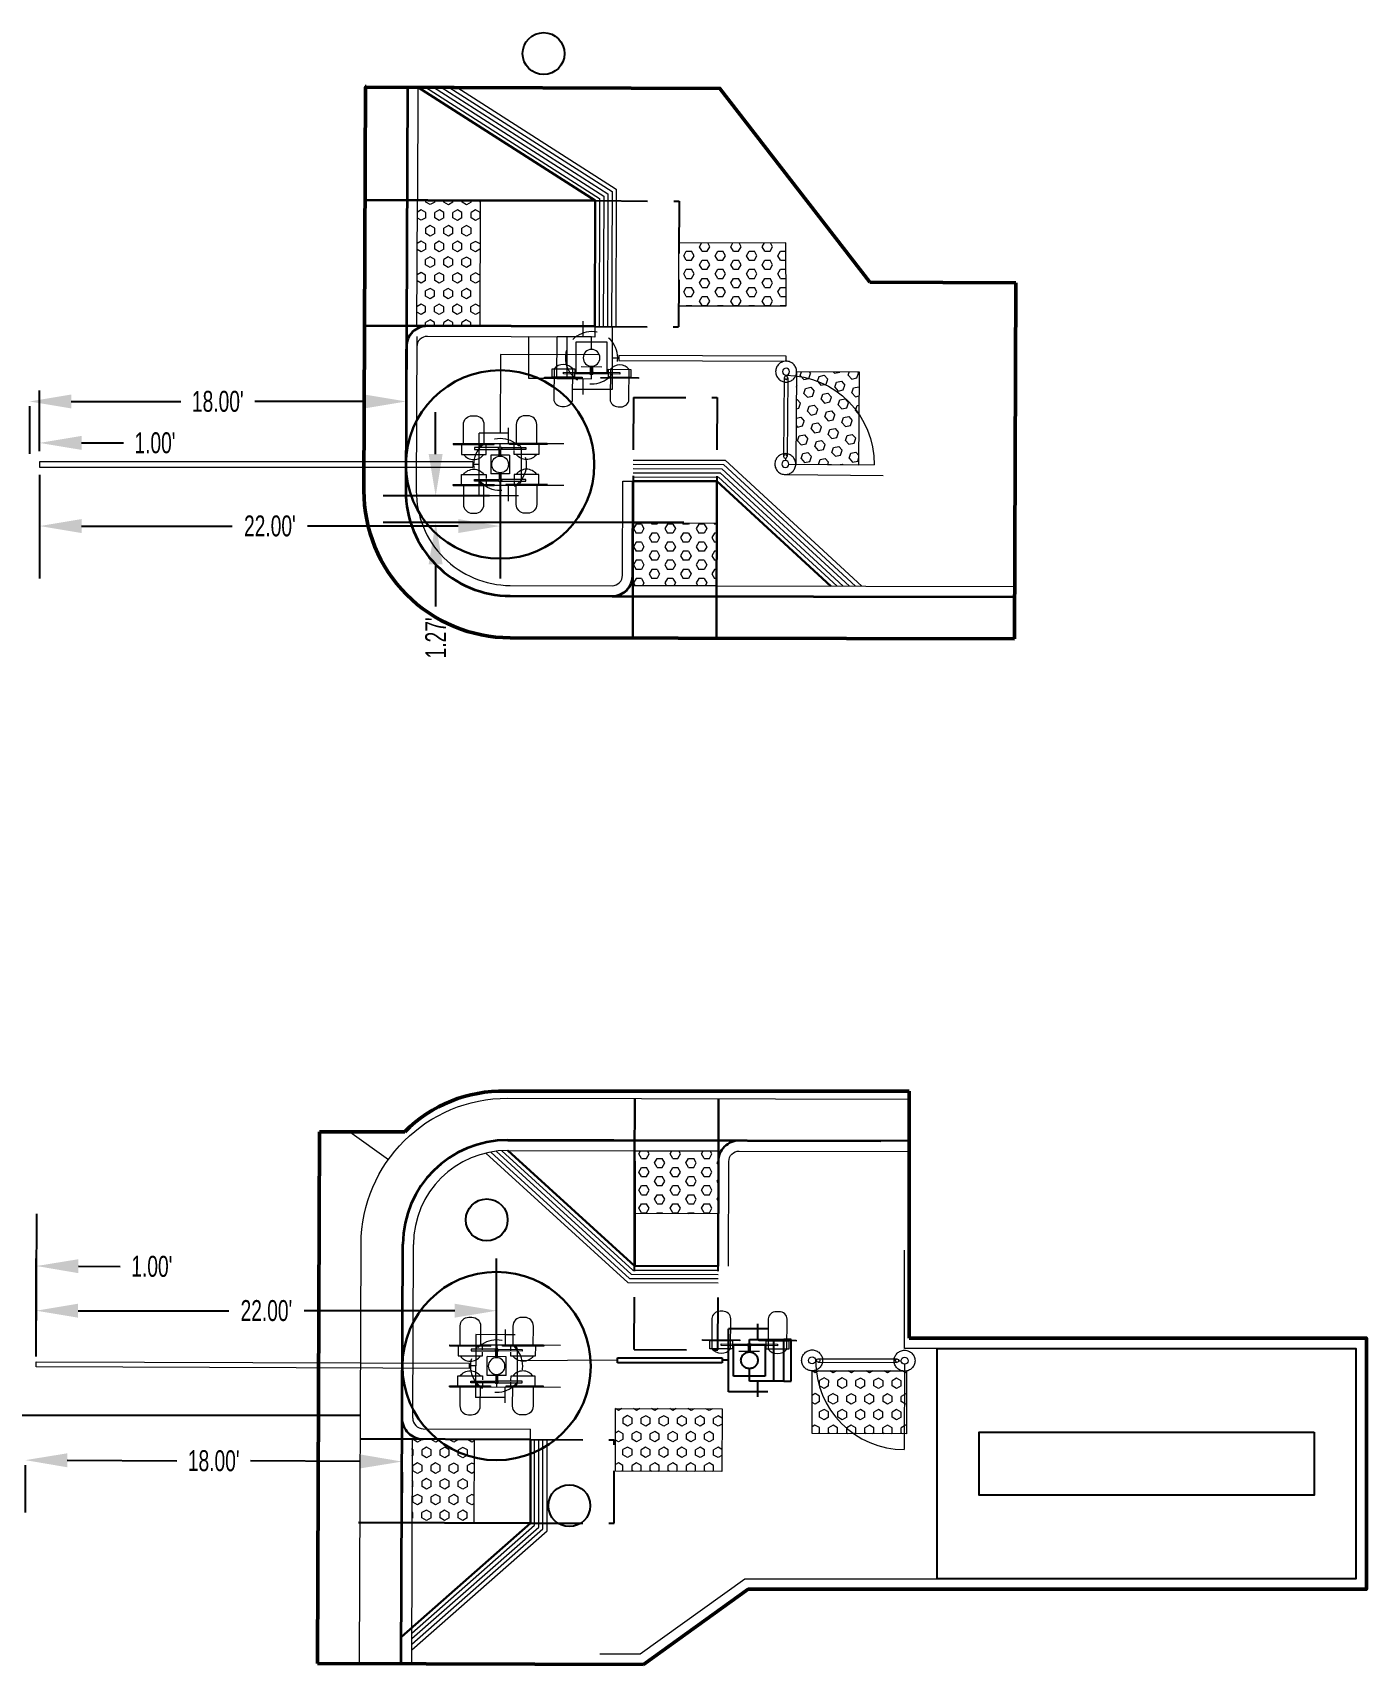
# Model space of a CAD drawing. Extents: x 6427214 to 6444634, y 1882940 to 1890436.
# Drawn here: x 6427275.2 to 6427338.9, y 1888372.4 to 1888450.3 of the extents above; entities that cross this region are included whole.
import ezdxf
from ezdxf.lldxf.tags import DXFTag

# ---------------------------------------------------------------- set-up
doc = ezdxf.new("R2010")
doc.units = 0
doc.header["$LTSCALE"] = 20
doc.header["$MEASUREMENT"] = 0
for name, pattern in [('0', [2, 1, 0, 1]), ('DASHED2', [0.375, 0.25, -0.125]), ('HIDDEN2', [0.1875, 0.125, -0.0625])]:
    doc.linetypes.add(name, pattern=pattern)
doc.layers.add('$_VPORT-1', color=11, linetype='Continuous', plot=False)
for name, color, linetype, lineweight, plot in [('00_GID_Arm FDN', 7, 'DASHED2', 13, False), ('00_GID_Ped Gate FDN', 7, 'DASHED2', 13, False), ('C-ROAD_4.5 ft Offset', 210, 'Continuous', 30, False)]:
    doc.layers.add(name, color=color, linetype=linetype, lineweight=lineweight, plot=plot)
for name, color, linetype, lineweight in [('00_GID_Gate Details', 4, 'Continuous', 13), ('00_GID_Ped Gate Details', 4, 'Continuous', 13), ('00_GID_Ped Swing Gate', 4, 'Continuous', 13), ('C-ROAD-CURB', 3, 'Continuous', 35), ('C-ROAD-CURB RAMP', 3, 'Continuous', 30), ('C-ROAD-CURB RAMP GROVES', 1, 'Continuous', 0), ('C-ROAD-EG', 3, 'Continuous', 20), ('C-ROAD-FENC', 2, 'METRO FENCELINE1', 20), ('C-ROAD-TRUNCATED DOME', 2, 'Continuous', 13), ('C-SAWCUT & JOIN', 50, 'Continuous', 50)]:
    doc.layers.add(name, color=color, linetype=linetype, lineweight=lineweight)
for name, color, linetype in [('C-FENC-GATE', 2, 'Continuous'), ('C-GATE-ARM', 3, '0'), ('C-RAIL-GATE-ARM', 2, 'Continuous'), ('C-ROAD-CURB-RAMP-DETL', 1, 'HIDDEN2'), ('C-SGNL-HS', 3, 'Continuous'), ('C-SGNL-HS-FNC', 2, 'FENCELINE2'), ('P-SIGEQ-POLES', 3, 'Continuous')]:
    doc.layers.add(name, color=color, linetype=linetype)
doc.styles.add('Arial Narrow', font='ARIALN.TTF', dxfattribs={"width": 0.8, "height": 1})
doc.styles.get("Standard").update_dxf_attribs({"font": 'arial.ttf'})
doc.linetypes.add('FENCELINE2', pattern='A,0.25,-0.1,[132,ltypeshp.shx,S=0.1,R=0,X=-0.1,Y=0],-0.1,1', length=1.45)
doc.linetypes.add('METRO FENCELINE1', pattern='A,0.125,-0.05,[133,ltypeshp.shx,S=0.025,R=0,X=-0.05,Y=0],0.125', length=0.3)
tags = doc.linetypes.add('METRO FENCELINE3', pattern='A,0.125,-0.025,["X",Standard,S=0.05,R=0,X=-0.023,Y=-0.025],-0.025,0.125', length=0.3).pattern_tags.tags
tags[6] = DXFTag(74, 10)
doc.dimstyles.new('DIM-20', dxfattribs={"dimscale": 20, "dimtxt": 1, "dimasz": 0.1, "dimexe": 0.125, "dimexo": 0.025, "dimgap": 0.03, "dimtad": 0, "dimzin": 0, "dimdsep": 46, "dimtxsty": 'Arial Narrow', "dimcen": 0.04, "dimclrd": 256, "dimclre": 256, "dimclrt": 256, "dimaunit": 1, "dimadec": 3, "dimazin": 2, "dimtfac": 1, "dimtofl": 0, "dimtmove": 0, "dimatfit": 3, "dimfxl": 1, "dimtfillclr": 256, "dimtolj": 1, "dimtzin": 0, "dimlwd": -1, "dimlwe": -1, "dimarcsym": 0})

# ---------------------------------------------------------------- blocks, each defined once
blk = doc.blocks.new('*D859')
at = {"layer": '$_VPORT-1', "transparency": 16777216}
for p, q in [((6427293.011, 1888432.629), (6427293.011, 1888435.209)), ((6427277.014, 1888432.709), (6427282.25, 1888432.709)), ((6427291.011, 1888432.709), (6427285.775, 1888432.709)), ((6427275.014, 1888432.491), (6427275.014, 1888430.209))]:
    blk.add_line(p, q, dxfattribs=at)
for points in [[(6427277.014, 1888433.042), (6427277.014, 1888432.376), (6427275.014, 1888432.709)], [(6427291.011, 1888433.042), (6427291.011, 1888432.376), (6427293.011, 1888432.709)]]:
    blk.add_solid(points, dxfattribs=at)
at = {"layer": 'Defpoints', "color": 0, "transparency": 16777216}
for p in [(6427275.014, 1888432.991), (6427293.011, 1888432.709), (6427293.011, 1888432.129)]:
    blk.add_point(p, dxfattribs=at)
at = {"layer": '$_VPORT-1', "transparency": 16777216, "insert": (6427284.013, 1888432.709), "char_height": 1, "attachment_point": 5, "style": 'Arial Narrow'}
blk.add_mtext("\\A1;18.00'", dxfattribs=at)
blk = doc.blocks.new('*D862')
at = {"layer": '$_VPORT-1', "transparency": 16777216}
for p, q in [((6427274.816, 1888381.875), (6427274.808, 1888379.624)), ((6427276.817, 1888382.116), (6427282.054, 1888382.096)), ((6427290.817, 1888382.062), (6427285.58, 1888382.082)), ((6427292.815, 1888381.554), (6427292.808, 1888379.554))]:
    blk.add_line(p, q, dxfattribs=at)
for points in [[(6427276.819, 1888382.449), (6427276.816, 1888381.782), (6427274.817, 1888382.123)], [(6427290.819, 1888382.395), (6427290.816, 1888381.728), (6427292.817, 1888382.054)]]:
    blk.add_solid(points, dxfattribs=at)
at = {"layer": 'Defpoints', "color": 0, "transparency": 16777216}
for p in [(6427274.818, 1888382.375), (6427292.817, 1888382.054), (6427292.817, 1888382.054)]:
    blk.add_point(p, dxfattribs=at)
at = {"layer": '$_VPORT-1', "transparency": 16777216, "insert": (6427283.817, 1888382.089), "char_height": 1, "attachment_point": 5, "rotation": 359.77841, "style": 'Arial Narrow'}
blk.add_mtext("\\A1;18.00'", dxfattribs=at)
blk = doc.blocks.new('Swing Gate')
at = {"layer": '00_GID_Ped Gate FDN'}
for centre in [(-5.667, 0.02), (-1.25, 0)]:
    blk.add_circle(centre, 0.5, dxfattribs=at)
at = {"layer": '00_GID_Ped Swing Gate', "flags": 128}
for points in [[(-5.375, 0.102), (-1.614, 0.085)], [(-1.531, 0.001), (-1.417, 0.001)], [(-5.375, -0.065), (-1.615, -0.082)], [(-1.251, -0.167), (-1.269, -4.25)]]:
    blk.add_lwpolyline(points, dxfattribs=at)
at = {"layer": '00_GID_Ped Swing Gate'}
for centre, radius in [((-5.667, 0.02), 0.167), ((-5.375, 0.018), 0.0833), ((-1.615, 0.002), 0.0833), ((-1.25, 0), 0.167)]:
    blk.add_circle(centre, radius, dxfattribs=at)
blk.add_arc((-1.25, 0), 4.25, 179.74393, 269.74393, dxfattribs=at)
blk = doc.blocks.new('*U971')
for p, q in [((1.196, 2.565), (1.679, 2.565)), ((1.679, 2.815), (1.679, 2.065)), ((1.679, 2.565), (3.079, 2.565)), ((3.079, 2.565), (3.079, -0.435)), ((0.079, 2.065), (0.079, 0.065)), ((0.429, 2.065), (0.079, 2.065)), ((0.429, 2.065), (0.429, 0.065)), ((0.429, 2.065), (2.079, 2.065)), ((0.913, 2.065), (0.913, 0.065)), ((1.329, 0.315), (1.329, 1.815)), ((1.329, 1.815), (2.829, 1.815)), ((2.079, 2.065), (2.079, 1.465)), ((2.829, 1.815), (2.829, 0.315)), ((3.079, 1.065), (3.379, 1.065)), ((3.379, 1.187), (8.379, 1.187)), ((3.379, 0.942), (3.379, 1.187)), ((8.379, 0.942), (3.379, 0.942)), ((8.379, 1.187), (8.379, 0.942)), ((0.079, 0.065), (0.429, 0.065)), ((2.079, 0.065), (0.429, 0.065)), ((2.829, 0.315), (1.329, 0.315)), ((1.679, 0.065), (1.679, -0.685)), ((2.079, 0.665), (2.079, 0.065)), ((1.196, -0.435), (1.679, -0.435)), ((1.679, -0.435), (3.079, -0.435))]:
    blk.add_line(p, q)
blk.add_circle((2.079, 1.065), 0.4)
blk = doc.blocks.new('*U866')
at = {"layer": '00_GID_Ped Gate Details'}
for p, q in [((3.379, 1.187), (11.379, 1.187)), ((11.379, 0.942), (3.379, 0.942)), ((11.379, 1.187), (11.379, 0.942))]:
    blk.add_line(p, q, dxfattribs=at)
for points in [[(1.196, 2.565), (1.679, 2.565)], [(1.679, 2.815), (1.679, 2.065)], [(1.679, 2.565), (3.079, 2.565)], [(3.079, 2.565), (3.079, -0.435)], [(-0.921, 2.065), (-0.921, 0.065)], [(0.429, 2.065), (-0.921, 2.065)], [(0.429, 2.065), (0.429, 0.065)], [(0.429, 2.065), (2.079, 2.065), (2.079, 1.465)], [(0.913, 2.065), (0.913, 0.065)], [(3.079, 1.065), (3.379, 1.065)], [(3.379, 0.942), (3.379, 1.187)], [(-0.921, 0.065), (0.429, 0.065)], [(2.079, 0.665), (2.079, 0.065), (0.429, 0.065)], [(1.679, 0.065), (1.679, -0.685)], [(1.196, -0.435), (1.679, -0.435)], [(1.679, -0.435), (3.079, -0.435)]]:
    blk.add_lwpolyline(points, dxfattribs=at)
blk.add_lwpolyline([(1.329, 0.315), (1.329, 1.815), (2.829, 1.815), (2.829, 0.315)], close=True, dxfattribs=at)
blk.add_circle((2.079, 1.065), 0.4, dxfattribs=at)
at = {"layer": '00_GID_Ped Gate FDN', "ltscale": 0.25}
blk.add_circle((2.079, 1.065), 1.25, dxfattribs=at)
blk = doc.blocks.new('Swing Gate w DWS')
at = {"layer": '00_GID_Ped Gate FDN'}
for centre in [(-5.667, 0), (-1.25, 0)]:
    blk.add_circle(centre, 0.5, dxfattribs=at)
at = {"layer": '00_GID_Ped Swing Gate', "flags": 128}
for points in [[(-5.375, 0.083), (-1.615, 0.083)], [(-5.375, -0.083), (-1.615, -0.083)], [(-1.531, 0), (-1.417, 0)], [(-1.25, -0.167), (-1.25, -4.25)]]:
    blk.add_lwpolyline(points, dxfattribs=at)
at = {"layer": '00_GID_Ped Swing Gate'}
for centre, radius in [((-5.667, 0), 0.167), ((-5.375, 0), 0.0833), ((-1.615, 0), 0.0833), ((-1.25, 0), 0.167)]:
    blk.add_circle(centre, radius, dxfattribs=at)
blk.add_arc((-1.25, 0), 4.25, 180, 270, dxfattribs=at)
blk = doc.blocks.new('*D863')
at = {"layer": '$_VPORT-1', "transparency": 16777216}
for p, q in [((6427294.422, 1888430.194), (6427294.422, 1888432.194)), ((6427296.998, 1888428.194), (6427291.922, 1888428.194)), ((6427306.281, 1888426.919), (6427291.922, 1888426.919)), ((6427294.422, 1888424.919), (6427294.422, 1888422.919))]:
    blk.add_line(p, q, dxfattribs=at)
for points in [[(6427294.088, 1888430.194), (6427294.755, 1888430.194), (6427294.422, 1888428.194)], [(6427294.088, 1888424.919), (6427294.755, 1888424.919), (6427294.422, 1888426.919)]]:
    blk.add_solid(points, dxfattribs=at)
at = {"layer": 'Defpoints', "color": 0, "transparency": 16777216}
for p in [(6427297.498, 1888428.194), (6427294.422, 1888426.919), (6427306.781, 1888426.919, 693.109)]:
    blk.add_point(p, dxfattribs=at)
at = {"layer": '$_VPORT-1', "transparency": 16777216, "insert": (6427294.422, 1888421.411), "char_height": 1, "attachment_point": 5, "rotation": 90, "style": 'Arial Narrow'}
blk.add_mtext("\\A1;1.27'", dxfattribs=at)
blk = doc.blocks.new('*U955')
at = {"layer": '00_GID_Arm FDN', "ltscale": 0.25}
blk.add_circle((0, 0), 1.25, dxfattribs=at)
at = {"layer": '00_GID_Gate Details'}
for p, q in [((22, 0.123), (1.3, 0.125)), ((22, -0.13), (22, 0.123)), ((1.3, -0.128), (22, -0.13))]:
    blk.add_line(p, q, dxfattribs=at)
for points in [[(-1.749, 0.951), (-1.749, 1.91, -0.414235), (-1.329, 2.33), (-1.191, 2.33, -0.41414), (-0.771, 1.91), (-0.771, 0.951)], [(1.749, 0.951), (1.749, 1.91, 0.414235), (1.329, 2.33), (1.191, 2.33, 0.41414), (0.771, 1.91), (0.771, 0.951)], [(-1.749, 0.478, 0.509158), (-0.771, 0.478, 2.513902)], [(1.749, 0.478, -0.509158), (0.771, 0.478, -2.513902)], [(-1.749, -0.478, -0.509158), (-0.771, -0.478, -2.513902)], [(1.749, -0.478, 0.509158), (0.771, -0.478, 2.513902)], [(-1.749, -1), (-1.749, -1.91, 0.414235), (-1.329, -2.33), (-1.191, -2.33, 0.41414), (-0.771, -1.91), (-0.771, -1)], [(1.749, -1), (1.749, -1.91, -0.414235), (1.329, -2.33), (1.191, -2.33, -0.41414), (0.771, -1.91), (0.771, -1)]]:
    blk.add_lwpolyline(points, format="xyb", dxfattribs=at)
for points in [[(-0.4, 1.75), (-0.4, 1)], [(-3.05, 1), (0, 1), (0, 0.4)], [(-2.249, 1), (-2.249, 0.951)], [(-2.249, 0.951), (-0.282, 0.951)], [(-2.239, 1), (-0.282, 1)], [(-1.847, 0.951), (-1.847, 0.478), (-0.673, 0.478), (-0.673, 0.666)], [(-0.067, 0.803), (-1.223, 0.803), (-1.223, 0.721), (-0.066, 0.721)], [(-0.883, 1.5), (-0.4, 1.5)], [(-0.673, 0.764), (-0.673, 0.951)], [(-0.4, 1.5), (1, 1.5)], [(-0.282, 0.951), (-0.282, 1)], [(0.067, 0.803), (1.223, 0.803), (1.223, 0.721), (0.066, 0.721)], [(0.282, 0.951), (0.282, 1)], [(2.249, 1), (0.282, 1)], [(2.249, 0.951), (0.282, 0.951)], [(1.847, 0.951), (1.847, 0.478), (0.673, 0.478), (0.673, 0.666)], [(0.673, 0.764), (0.673, 0.951)], [(1, 1.5), (1, -1.5)], [(2.249, 1), (2.249, 0.951)], [(-0.451, 0.449), (0.447, 0.449)], [(-0.45, -0.449), (-0.451, 0.449)], [(0.448, -0.449), (0.447, 0.449)], [(1, 0), (1.3, 0)], [(1.3, -0.122), (1.3, 0.122)], [(0, -0.4), (0, -1), (-3.05, -1)], [(-1.847, -0.951), (-1.847, -0.478), (-0.673, -0.478), (-0.673, -0.666)], [(-0.067, -0.803), (-1.223, -0.803), (-1.223, -0.721), (-0.066, -0.721)], [(-0.673, -0.764), (-0.673, -0.951)], [(-0.45, -0.449), (0.448, -0.449)], [(0.067, -0.803), (1.223, -0.803), (1.223, -0.721), (0.066, -0.721)], [(1.847, -0.951), (1.847, -0.478), (0.673, -0.478), (0.673, -0.666)], [(0.673, -0.764), (0.673, -0.951)], [(-2.249, -1), (-2.249, -0.951)], [(-2.249, -0.951), (-0.445, -0.959)], [(-2.249, -1), (-0.445, -1)], [(-0.445, -0.959), (-0.445, -1)], [(-0.4, -1), (-0.4, -1.75)], [(-0.4, -1.5), (1, -1.5)], [(0.282, -0.951), (0.282, -1)], [(2.249, -0.951), (0.282, -0.951)], [(2.249, -1), (0.282, -1)], [(2.249, -1), (2.249, -0.951)]]:
    blk.add_lwpolyline(points, dxfattribs=at)
blk.add_lwpolyline([(1, 0.75), (1, -0.75, -0.414214), (0.75, -1), (-0.75, -1, -0.414214), (-1, -0.75), (-1, 0.75, -0.414214), (-0.75, 1), (0.75, 1, -0.414214)], format="xyb", close=True, dxfattribs=at)
for centre, radius in [((0, 0.763), 0.0779), ((0, 0), 0.4), ((0, -0.763), 0.0779)]:
    blk.add_circle(centre, radius, dxfattribs=at)
for points in [[(-0.043, 0.449), (-0.043, 0.449), (-0.043, 0.702), (-0.043, 0.702)], [(0.038, 0.449), (0.038, 0.449), (0.038, 0.702), (0.038, 0.702)], [(-0.043, -0.449), (-0.043, -0.449), (-0.043, -0.702), (-0.043, -0.702)], [(0.038, -0.449), (0.038, -0.449), (0.038, -0.702), (0.038, -0.702)]]:
    blk.add_open_spline(points, degree=3, dxfattribs=at)
at = {"layer": 'C-ROAD_4.5 ft Offset'}
blk.add_circle((0, 0), 4.5, dxfattribs=at)
blk = doc.blocks.new('*D854')
at = {"layer": '$_VPORT-1', "transparency": 16777216}
for p, q in [((6427275.501, 1888429.2), (6427275.501, 1888424.255)), ((6427297.501, 1888429.2), (6427297.501, 1888424.255)), ((6427277.501, 1888426.755), (6427284.701, 1888426.755)), ((6427295.501, 1888426.755), (6427288.3, 1888426.755))]:
    blk.add_line(p, q, dxfattribs=at)
for points in [[(6427277.501, 1888427.089), (6427277.501, 1888426.422), (6427275.501, 1888426.755)], [(6427295.501, 1888427.089), (6427295.501, 1888426.422), (6427297.501, 1888426.755)]]:
    blk.add_solid(points, dxfattribs=at)
at = {"layer": 'Defpoints', "color": 0, "transparency": 16777216}
for p in [(6427275.501, 1888429.7), (6427297.501, 1888429.7), (6427275.501, 1888426.755)]:
    blk.add_point(p, dxfattribs=at)
at = {"layer": '$_VPORT-1', "transparency": 16777216, "insert": (6427286.501, 1888426.755), "char_height": 1, "attachment_point": 5, "style": 'Arial Narrow'}
blk.add_mtext("\\A1;22.00'", dxfattribs=at)
blk = doc.blocks.new('*D855')
at = {"layer": '$_VPORT-1', "transparency": 16777216}
for p, q in [((6427274.501, 1888430.327), (6427274.501, 1888433.228)), ((6427275.501, 1888430.327), (6427275.501, 1888433.228)), ((6427272.501, 1888430.728), (6427270.501, 1888430.728)), ((6427277.501, 1888430.728), (6427279.501, 1888430.728))]:
    blk.add_line(p, q, dxfattribs=at)
for points in [[(6427272.501, 1888431.062), (6427272.501, 1888430.395), (6427274.501, 1888430.728)], [(6427277.501, 1888431.062), (6427277.501, 1888430.395), (6427275.501, 1888430.728)]]:
    blk.add_solid(points, dxfattribs=at)
at = {"layer": 'Defpoints', "color": 0, "transparency": 16777216}
for p in [(6427275.501, 1888430.728), (6427274.501, 1888429.827), (6427275.501, 1888429.827)]:
    blk.add_point(p, dxfattribs=at)
at = {"layer": '$_VPORT-1', "transparency": 16777216, "insert": (6427281.009, 1888430.728), "char_height": 1, "attachment_point": 5, "style": 'Arial Narrow'}
blk.add_mtext("\\A1;1.00'", dxfattribs=at)
blk = doc.blocks.new('*D857')
at = {"layer": '$_VPORT-1', "transparency": 16777216}
for p, q in [((6427275.335, 1888387.201), (6427275.335, 1888391.763)), ((6427297.335, 1888387.119), (6427297.335, 1888391.763)), ((6427277.335, 1888389.263), (6427284.536, 1888389.263)), ((6427295.335, 1888389.263), (6427288.134, 1888389.263))]:
    blk.add_line(p, q, dxfattribs=at)
for points in [[(6427277.335, 1888389.596), (6427277.335, 1888388.93), (6427275.335, 1888389.263)], [(6427295.335, 1888389.596), (6427295.335, 1888388.93), (6427297.335, 1888389.263)]]:
    blk.add_solid(points, dxfattribs=at)
at = {"layer": 'Defpoints', "color": 0, "transparency": 16777216}
for p in [(6427275.335, 1888389.263), (6427275.335, 1888386.701), (6427297.335, 1888386.619)]:
    blk.add_point(p, dxfattribs=at)
at = {"layer": '$_VPORT-1', "transparency": 16777216, "insert": (6427286.335, 1888389.263), "char_height": 1, "attachment_point": 5, "style": 'Arial Narrow'}
blk.add_mtext("\\A1;22.00'", dxfattribs=at)
blk = doc.blocks.new('*D858')
at = {"layer": '$_VPORT-1', "transparency": 16777216}
for p, q in [((6427274.337, 1888387.078), (6427274.363, 1888393.902)), ((6427275.337, 1888387.074), (6427275.363, 1888393.898)), ((6427272.353, 1888391.41), (6427270.353, 1888391.417)), ((6427277.353, 1888391.39), (6427279.353, 1888391.383))]:
    blk.add_line(p, q, dxfattribs=at)
for points in [[(6427272.355, 1888391.743), (6427272.352, 1888391.076), (6427274.353, 1888391.402)], [(6427277.355, 1888391.724), (6427277.352, 1888391.057), (6427275.353, 1888391.398)]]:
    blk.add_solid(points, dxfattribs=at)
at = {"layer": 'Defpoints', "color": 0, "transparency": 16777216}
for p in [(6427275.353, 1888391.398), (6427274.335, 1888386.578), (6427275.335, 1888386.574)]:
    blk.add_point(p, dxfattribs=at)
at = {"layer": '$_VPORT-1', "transparency": 16777216, "insert": (6427280.861, 1888391.377), "char_height": 1, "attachment_point": 5, "rotation": 359.77841, "style": 'Arial Narrow'}
blk.add_mtext("\\A1;1.00'", dxfattribs=at)
blk = doc.blocks.new('A$Cabb8c628')
at = {"layer": '00_GID_Gate Details'}
for points in [[(-1.712, 0.201), (-0.734, 0.201), (-0.734, -0.195), (-1.712, -0.195)], [(-1.223, 0.044), (1.223, 0.044), (1.223, -0.043), (-1.223, -0.043)], [(-0.042, 0.313), (0.038, 0.313), (0.038, 0.061), (-0.042, 0.061)], [(0.735, 0.196), (1.712, 0.196), (1.712, -0.2), (0.735, -0.2)], [(-2.039, -0.193), (-0.408, -0.193), (-0.408, -0.237), (-2.039, -0.237)], [(0.408, -0.197), (2.038, -0.197), (2.038, -0.241), (0.408, -0.241)]]:
    blk.add_lwpolyline(points, close=True, dxfattribs=at)
for points in [[(-1.631, 0.201), (-1.633, -1.243, 0.414235), (-1.284, -1.593), (-1.169, -1.593, 0.41414), (-0.818, -1.244), (-0.815, 0.199, 0.509158)], [(0.816, 0.196), (0.814, -1.247, 0.414235), (1.163, -1.598), (1.278, -1.598, 0.41414), (1.629, -1.249), (1.631, 0.195, 0.509158)]]:
    blk.add_lwpolyline(points, format="xyb", close=True, dxfattribs=at)
blk.add_lwpolyline([(-0.449, 0.315), (0.448, 0.313)], dxfattribs=at)
blk.add_circle((0, 0), 0.0779, dxfattribs=at)

msp = doc.modelspace()

# ---------------------------------------------------------------- hatches: boundary and pattern name
at = {"layer": 'C-ROAD-TRUNCATED DOME'}
h = msp.add_hatch(dxfattribs=at)
h.set_pattern_fill('HEX', color=253, scale=2, angle=89.89744)
h.set_pattern_definition([(89.897436658, (-0.00193, -0.5), (-0.433012008132, 0.000775121774), [0.25, -0.5]), (209.897436658, (-0.00193, -0.5), (0.21583472892, -0.375386960073), [0.25, -0.5]), (149.897436658, (-0.0015, -0.25), (-0.217177279213, -0.3746118383), [0.25, -0.5])])
h.paths.add_polyline_path([(6427293.527, 1888436.32), (6427293.55, 1888442.32), (6427296.55, 1888442.309), (6427296.527, 1888436.309)])
h = msp.add_hatch(dxfattribs=at)
h.set_pattern_fill('HEX', color=253, scale=2)
h.set_pattern_definition([(0, (2.89846, 3.51232), (0, 0.433012701892), [0.25, -0.5]), (120, (2.89846, 3.51232), (-0.375, -0.216506350946), [0.25, -0.5]), (60, (3.14846, 3.51232), (-0.375, 0.216506350946), [0.25, -0.5])])
h.paths.add_polyline_path([(6427306.031, 1888440.277), (6427306.031, 1888437.277), (6427311.165, 1888437.273), (6427311.157, 1888440.29)])
h = msp.add_hatch(dxfattribs=at)
h.set_pattern_fill('HEX', color=253, scale=2, angle=-48.52372)
h.set_pattern_definition([(311.4762787695, (755567.9901, 5453241.95097), (0.324426102433, 0.286788605178), [0.25, -0.5]), (71.4762787695, (755567.9901, 5453241.95097), (-0.410579268817, 0.13756694377), [0.25, -0.5]), (11.4762787695, (755568.15566, 5453241.76367), (-0.086153166383, 0.424355548947), [0.25, -0.5])])
h.paths.add_polyline_path([(6427314.666, 1888434.103), (6427311.666, 1888434.129), (6427311.628, 1888429.712), (6427314.646, 1888429.687)])
h = msp.add_hatch(dxfattribs=at)
h.set_pattern_fill('HEX', color=253, scale=2, angle=180)
h.set_pattern_definition([(180.000000009, (0, 0), (6.6e-11, -0.433012701892), [0.25, -0.5]), (300.000000009, (0, 0), (0.374999999967, 0.216506351004), [0.25, -0.5]), (240.000000009, (-0.25, -4e-11), (0.375000000033, -0.21650635089), [0.25, -0.5])])
h.paths.add_polyline_path([(6427307.848, 1888423.897), (6427303.848, 1888423.905), (6427303.854, 1888426.905), (6427307.854, 1888426.897)])
h = msp.add_hatch(dxfattribs=at)
h.set_pattern_fill('HEX', color=253, scale=2)
h.set_pattern_definition([(0, (0, 0), (0, 0.433012701892), [0.25, -0.5]), (120, (0, 0), (-0.375, -0.216506350946), [0.25, -0.5]), (60, (0.25, 0), (-0.375, 0.216506350946), [0.25, -0.5])])
h.paths.add_polyline_path([(6427303.931, 1888396.904), (6427307.931, 1888396.896), (6427307.925, 1888393.896), (6427303.925, 1888393.904)])
h = msp.add_hatch(dxfattribs=at)
h.set_pattern_fill('HEX', color=253, scale=2, angle=89.89744)
h.set_pattern_definition([(89.897436679, (9.39205, -0.049), (-0.433012008132, 0.000775121613), [0.25, -0.5]), (209.897436679, (9.39205, -0.049), (0.215834729058, -0.375386959993), [0.25, -0.5]), (149.897436679, (9.3925, 0.201), (-0.217177279074, -0.37461183838), [0.25, -0.5])])
h.paths.add_polyline_path([(6427312.405, 1888386.391), (6427316.92, 1888386.384), (6427316.914, 1888383.382), (6427312.408, 1888383.392)])
h = msp.add_hatch(dxfattribs=at)
h.set_pattern_fill('HEX', color=253, scale=2, angle=89.89744)
h.set_pattern_definition([(89.897436679, (0, -1.8497), (-0.433012008132, 0.000775121613), [0.25, -0.5]), (209.897436679, (0, -1.8497), (0.215834729058, -0.375386959993), [0.25, -0.5]), (149.897436679, (0.00045, -1.5997), (-0.217177279074, -0.37461183838), [0.25, -0.5])])
h.paths.add_polyline_path([(6427303.013, 1888384.59), (6427308.106, 1888384.58), (6427308.099, 1888381.58), (6427303.016, 1888381.591)])
h = msp.add_hatch(dxfattribs=at)
h.set_pattern_fill('HEX', color=253, scale=2, angle=89.89744)
h.set_pattern_definition([(89.897436679, (-0.0723, -1.87813), (-0.433012008132, 0.000775121613), [0.25, -0.5]), (209.897436679, (-0.0723, -1.87813), (0.215834729058, -0.375386959993), [0.25, -0.5]), (149.897436679, (-0.07187, -1.62813), (-0.217177279074, -0.37461183838), [0.25, -0.5])])
h.paths.add_polyline_path([(6427293.306, 1888379.128), (6427293.259, 1888383.13), (6427296.259, 1888383.118), (6427296.243, 1888379.118)])

# ---------------------------------------------------------------- linework, layer by layer
at = {"layer": '$_VPORT-1'}
msp.add_line((6427258.826, 1888384.268), (6427290.826, 1888384.27), dxfattribs=at)
at = {"layer": 'C-ROAD-CURB'}
for p, q in [((6427293.071, 1888447.727), (6427292.997, 1888428.436)), ((6427294.052, 1888442.32), (6427302.05, 1888442.304)), ((6427302.027, 1888436.288), (6427294.027, 1888436.319)), ((6427303.85, 1888424.405), (6427303.859, 1888428.905)), ((6427297.986, 1888423.417), (6427302.848, 1888423.407)), ((6427297.868, 1888397.417), (6427302.932, 1888397.407)), ((6427303.93, 1888396.404), (6427303.92, 1888391.404)), ((6427292.78, 1888372.395), (6427292.857, 1888392.436))]:
    msp.add_line(p, q, dxfattribs=at)
at = {"layer": 'C-ROAD-CURB', "lineweight": 0}
for p, q in [((6427293.571, 1888447.725), (6427293.55, 1888442.321)), ((6427293.525, 1888435.82), (6427293.497, 1888428.434)), ((6427302.025, 1888435.788), (6427294.025, 1888435.819)), ((6427303.35, 1888424.406), (6427303.359, 1888428.906)), ((6427297.987, 1888423.917), (6427302.849, 1888423.907)), ((6427297.867, 1888396.917), (6427303.931, 1888396.904)), ((6427293.325, 1888384.128), (6427293.357, 1888392.434)), ((6427293.823, 1888383.626), (6427298.949, 1888383.606))]:
    msp.add_line(p, q, dxfattribs=at)
for points in [[(6427302.027, 1888436.288), (6427302.026, 1888435.788)], [(6427303.359, 1888428.906), (6427303.859, 1888428.905)], [(6427307.849, 1888423.896), (6427322.089, 1888423.867)], [(6427293.28, 1888372.393), (6427293.321, 1888383.114)]]:
    msp.add_lwpolyline(points, dxfattribs=at)
at = {"layer": 'C-ROAD-CURB'}
for points in [[(6427302.848, 1888423.407), (6427322.088, 1888423.367)], [(6427302.932, 1888397.407), (6427315.689, 1888397.38)]]:
    msp.add_lwpolyline(points, dxfattribs=at)
at = {"layer": 'C-ROAD-CURB', "lineweight": 0}
msp.add_lwpolyline([(6427308.42, 1888391.395), (6427308.43, 1888396.395, -0.414214), (6427308.931, 1888396.894), (6427317.039, 1888396.877)], format="xyb", dxfattribs=at)
at = {"layer": 'C-ROAD-CURB', "lineweight": 0, "flags": 128}
msp.add_lwpolyline([(6427298.947, 1888383.106), (6427298.949, 1888383.606)], dxfattribs=at)
at = {"layer": 'C-ROAD-CURB'}
for centre, radius, start, end in [((6427294.023, 1888435.319), 1, 89.77841, 179.77841), ((6427297.997, 1888428.417), 5, 179.77841, 269.88098), ((6427302.85, 1888424.407), 1, 269.88098, 359.88098), ((6427297.857, 1888392.417), 5, 89.88098, 179.77841)]:
    msp.add_arc(centre, radius, start, end, dxfattribs=at)
at = {"layer": 'C-ROAD-CURB', "lineweight": 0}
for centre, radius, start, end in [((6427294.023, 1888435.319), 0.5, 89.77841, 179.77841), ((6427297.997, 1888428.417), 4.5, 179.77841, 269.88098), ((6427302.85, 1888424.407), 0.5, 269.88098, 359.88098), ((6427297.857, 1888392.417), 4.5, 89.88098, 179.77841), ((6427293.825, 1888384.126), 0.5, 179.77841, 269.77841)]:
    msp.add_arc(centre, radius, start, end, dxfattribs=at)
at = {"layer": 'C-ROAD-CURB RAMP'}
for p, q in [((6427307.859, 1888428.896), (6427307.844, 1888421.396)), ((6427290.821, 1888383.137), (6427298.947, 1888383.106)), ((6427290.741, 1888379.138), (6427298.947, 1888379.106))]:
    msp.add_line(p, q, dxfattribs=at)
for points in [[(6427293.571, 1888447.725), (6427302.05, 1888442.304), (6427302.027, 1888436.288)], [(6427291.05, 1888442.326), (6427294.052, 1888442.32)], [(6427291.027, 1888436.324), (6427294.027, 1888436.319)], [(6427303.859, 1888428.905), (6427307.859, 1888428.896), (6427313.304, 1888423.885)], [(6427303.93, 1888396.404), (6427303.936, 1888399.404)], [(6427307.93, 1888396.396), (6427307.936, 1888399.396)], [(6427297.867, 1888396.917), (6427303.92, 1888391.404), (6427307.92, 1888391.396)], [(6427292.785, 1888373.686), (6427298.947, 1888379.106), (6427298.947, 1888383.106)]]:
    msp.add_lwpolyline(points, dxfattribs=at)
at = {"layer": 'C-ROAD-CURB RAMP', "flags": 128}
msp.add_lwpolyline([(6427303.85, 1888424.405), (6427303.844, 1888421.405)], dxfattribs=at)
at = {"layer": 'C-ROAD-CURB RAMP'}
msp.add_lwpolyline([(6427307.92, 1888391.396), (6427307.93, 1888396.396, -0.414214), (6427308.932, 1888397.394), (6427317.039, 1888397.377)], format="xyb", dxfattribs=at)
msp.add_arc((6427293.825, 1888384.126), 1, 179.77841, 269.77841, dxfattribs=at)
at = {"layer": 'C-ROAD-CURB RAMP GROVES'}
for points in [[(6427293.943, 1888447.724), (6427302.251, 1888442.413), (6427302.227, 1888436.287)], [(6427294.314, 1888447.724), (6427302.451, 1888442.522), (6427302.427, 1888436.286)], [(6427294.686, 1888447.724), (6427302.652, 1888442.631), (6427302.627, 1888436.285)], [(6427295.057, 1888447.724), (6427302.852, 1888442.741), (6427302.827, 1888436.285)], [(6427295.428, 1888447.724), (6427303.052, 1888442.85), (6427303.027, 1888436.284)], [(6427303.861, 1888429.905), (6427308.25, 1888429.896), (6427314.784, 1888423.882)], [(6427303.861, 1888429.705), (6427308.172, 1888429.696), (6427314.488, 1888423.883)], [(6427303.861, 1888429.505), (6427308.094, 1888429.496), (6427314.192, 1888423.883)], [(6427303.86, 1888429.305), (6427308.016, 1888429.296), (6427313.896, 1888423.884)], [(6427303.86, 1888429.105), (6427307.937, 1888429.096), (6427313.6, 1888423.884)], [(6427296.813, 1888396.794), (6427303.609, 1888390.605), (6427307.918, 1888390.596)], [(6427297.055, 1888396.845), (6427303.687, 1888390.805), (6427307.919, 1888390.796)], [(6427297.309, 1888396.884), (6427303.765, 1888391.005), (6427307.919, 1888390.996)], [(6427297.579, 1888396.908), (6427303.842, 1888391.205), (6427307.919, 1888391.196)], [(6427293.283, 1888373.059), (6427299.747, 1888378.744), (6427299.747, 1888383.106)], [(6427293.284, 1888373.326), (6427299.547, 1888378.835), (6427299.547, 1888383.106)], [(6427293.285, 1888373.593), (6427299.347, 1888378.925), (6427299.347, 1888383.106)], [(6427293.286, 1888373.86), (6427299.147, 1888379.015), (6427299.147, 1888383.106)]]:
    msp.add_lwpolyline(points, dxfattribs=at)
at = {"layer": 'C-ROAD-CURB-RAMP-DETL'}
for p, q in [((6427303.868, 1888432.905), (6427303.859, 1888428.905)), ((6427307.868, 1888432.896), (6427307.859, 1888428.896)), ((6427298.947, 1888383.106), (6427302.947, 1888383.09)), ((6427302.947, 1888379.106), (6427302.947, 1888383.09)), ((6427298.947, 1888379.106), (6427302.947, 1888379.106))]:
    msp.add_line(p, q, dxfattribs=at)
for points in [[(6427302.05, 1888442.304), (6427306.05, 1888442.272)], [(6427306.05, 1888442.272), (6427306.027, 1888436.279)], [(6427302.027, 1888436.288), (6427306.027, 1888436.279)], [(6427303.868, 1888432.905), (6427307.868, 1888432.896)], [(6427303.911, 1888387.404), (6427303.92, 1888391.404)], [(6427307.911, 1888387.396), (6427307.92, 1888391.396)], [(6427303.911, 1888387.404), (6427307.911, 1888387.396)]]:
    msp.add_lwpolyline(points, dxfattribs=at)
at = {"layer": 'C-ROAD-EG'}
for points in [[(6427291.072, 1888447.835), (6427290.997, 1888428.444, 0.414738), (6427297.982, 1888421.417), (6427320.981, 1888421.369)], [(6427290.78, 1888372.401), (6427290.857, 1888392.444, -0.413689), (6427297.872, 1888399.417), (6427317.039, 1888399.377)]]:
    msp.add_lwpolyline(points, format="xyb", dxfattribs=at)
msp.add_lwpolyline([(6427290.32, 1888397.81), (6427292.165, 1888396.49)], dxfattribs=at)
at = {"layer": 'C-ROAD-FENC'}
for p, q in [((6427311.124, 1888429.217), (6427315.797, 1888429.167)), ((6427318.391, 1888387.456), (6427316.827, 1888387.456))]:
    msp.add_line(p, q, dxfattribs=at)
at = {"layer": 'C-ROAD-FENC', "flags": 128}
for points in [[(6427302.222, 1888434.937), (6427297.52, 1888434.956), (6427297.505, 1888431.2)], [(6427316.827, 1888387.456), (6427316.827, 1888392.158)], [(6427298.336, 1888386.883), (6427303.11, 1888386.911)], [(6427302.26, 1888372.87), (6427304.189, 1888372.865), (6427309.194, 1888376.456), (6427318.391, 1888376.456)]]:
    msp.add_lwpolyline(points, dxfattribs=at)
at = {"layer": 'C-ROAD-TRUNCATED DOME'}
msp.add_line((6427296.259, 1888383.118), (6427296.243, 1888379.118), dxfattribs=at)
at = {"layer": 'C-ROAD-TRUNCATED DOME', "flags": 128}
for points in [[(6427293.527, 1888436.32), (6427293.55, 1888442.32), (6427296.55, 1888442.309), (6427296.527, 1888436.309)], [(6427307.848, 1888423.897), (6427303.848, 1888423.905), (6427303.854, 1888426.905), (6427307.854, 1888426.897)], [(6427303.931, 1888396.904), (6427307.931, 1888396.896), (6427307.925, 1888393.896), (6427303.925, 1888393.904)]]:
    msp.add_lwpolyline(points, close=True, dxfattribs=at)
for points in [[(6427306.031, 1888440.277), (6427306.031, 1888437.277), (6427311.165, 1888437.273), (6427311.157, 1888440.29), (6427306.031, 1888440.277)], [(6427314.666, 1888434.103), (6427311.666, 1888434.129), (6427311.628, 1888429.712), (6427314.646, 1888429.687), (6427314.666, 1888434.103)], [(6427312.405, 1888386.391), (6427316.92, 1888386.384), (6427316.914, 1888383.382), (6427312.408, 1888383.392), (6427312.405, 1888386.391)], [(6427303.013, 1888384.59), (6427308.106, 1888384.58), (6427308.099, 1888381.58), (6427303.016, 1888381.591), (6427303.013, 1888384.59)]]:
    msp.add_lwpolyline(points, dxfattribs=at)
at = {"layer": 'C-SAWCUT & JOIN'}
for p, q in [((6427322.081, 1888421.365), (6427322.146, 1888438.377)), ((6427317.039, 1888387.956), (6427317.039, 1888399.749)), ((6427304.349, 1888372.364), (6427288.78, 1888372.406))]:
    msp.add_line(p, q, dxfattribs=at)
at = {"layer": 'C-SAWCUT & JOIN', "flags": 128}
msp.add_lwpolyline([(6427315.166, 1888438.404), (6427308.003, 1888447.669), (6427291.071, 1888447.734), (6427290.997, 1888428.444, 0.414738), (6427297.982, 1888421.417), (6427322.081, 1888421.367)], format="xyb", dxfattribs=at)
msp.add_lwpolyline([(6427315.166, 1888438.404), (6427322.146, 1888438.377)], dxfattribs=at)
at = {"layer": 'C-SAWCUT & JOIN'}
msp.add_lwpolyline([(6427292.951, 1888397.814, -0.207827), (6427297.77, 1888399.75), (6427317.039, 1888399.749)], format="xyb", dxfattribs=at)
for points in [[(6427288.78, 1888372.41), (6427288.878, 1888397.808)], [(6427292.951, 1888397.814), (6427288.878, 1888397.808)], [(6427304.349, 1888372.364), (6427309.355, 1888375.956), (6427338.891, 1888375.956), (6427338.891, 1888387.956), (6427317.039, 1888387.956)]]:
    msp.add_lwpolyline(points, dxfattribs=at)
at = {"layer": 'C-SGNL-HS'}
msp.add_lwpolyline([(6427336.391, 1888383.456), (6427336.391, 1888380.456), (6427320.391, 1888380.456), (6427320.391, 1888383.456)], close=True, dxfattribs=at)
at = {"layer": 'C-SGNL-HS-FNC', "linetype": 'METRO FENCELINE3'}
msp.add_lwpolyline([(6427318.391, 1888387.456), (6427338.391, 1888387.456), (6427338.391, 1888376.456), (6427318.391, 1888376.456)], close=True, dxfattribs=at)
at = {"layer": 'P-SIGEQ-POLES'}
for centre in [(6427299.578, 1888449.332), (6427296.862, 1888393.603, 0), (6427300.809, 1888379.946)]:
    msp.add_circle(centre, 1, dxfattribs=at)

# ---------------------------------------------------------------- block references
at = {"layer": '00_GID_Gate Details', "xscale": 1.1}
for p, rotation in [((6427301.871, 1888434.058), 359.6953744207181), ((6427309.41, 1888387.63), 179.6953744207181)]:
    msp.add_blockref('A$Cabb8c628', p, dxfattribs=dict(at, rotation=rotation))
at = {"layer": 'C-FENC-GATE', "rotation": 0.07702060652395588}
msp.add_blockref('Swing Gate', (6427318.077, 1888386.876), dxfattribs=at)
at = {"layer": 'C-GATE-ARM'}
for name, p, rotation in [('*U955', (6427297.501, 1888429.7), 180.0093554792118), ('*U971', (6427311.49, 1888387.958), 180)]:
    msp.add_blockref(name, p, dxfattribs=dict(at, rotation=rotation))
at = {"layer": 'C-GATE-ARM', "xscale": -1, "rotation": 359.7784137125367}
msp.add_blockref('*U955', (6427297.335, 1888386.619), dxfattribs=at)
at = {"layer": 'C-RAIL-GATE-ARM', "xscale": -1}
for name, p, rotation in [('*U866', (6427299.796, 1888435.868), 179.7605263571798), ('Swing Gate w DWS', (6427311.118, 1888428.467), 89.50948719908808)]:
    msp.add_blockref(name, p, dxfattribs=dict(at, rotation=rotation))

# ---------------------------------------------------------------- dimensions: what is measured, and where the dimension line sits
at = {"layer": '$_VPORT-1'}
for base, p1, p2, picture, middle in [((6427293.011, 1888432.709), (6427275.014, 1888432.991), (6427293.011, 1888432.129), '*D859', (6427284.013, 1888432.709)), ((6427275.501, 1888430.728), (6427274.501, 1888429.827), (6427275.501, 1888429.827), '*D855', (6427281.009, 1888430.728)), ((6427275.501, 1888426.755), (6427297.501, 1888429.7), (6427275.501, 1888429.7), '*D854', (6427286.501, 1888426.755)), ((6427275.335, 1888389.263), (6427297.335, 1888386.619), (6427275.335, 1888386.701), '*D857', (6427286.335, 1888389.263))]:
    dim = msp.add_linear_dim(base=base, p1=p1, p2=p2, dimstyle='DIM-20', override={"dimpost": "'"}, dxfattribs=at)
    dim.commit()
    dim.dimension.update_dxf_attribs({"geometry": picture, "text_midpoint": middle})
for base, p1, p2, angle, picture, middle in [((6427294.4218, 1888426.919), (6427297.4983, 1888428.1938), (6427306.7808, 1888426.919, 693.1086), 90, '*D863', (6427294.4218, 1888421.4109)), ((6427292.817, 1888382.054), (6427274.818, 1888382.375), (6427292.817, 1888382.054), 179.77841, '*D862', (6427283.817, 1888382.089))]:
    dim = msp.add_linear_dim(base=base, p1=p1, p2=p2, angle=angle, dimstyle='DIM-20', override={"dimpost": "'"}, dxfattribs=at)
    dim.commit()
    dim.dimension.update_dxf_attribs({"geometry": picture, "text_midpoint": middle})
dim = msp.add_aligned_dim(p1=(6427274.335, 1888386.578), p2=(6427275.335, 1888386.574), distance=4.824, dimstyle='DIM-20', override={"dimpost": "'"}, dxfattribs=at)
dim.commit()
dim.dimension.update_dxf_attribs({"geometry": '*D858', "text_midpoint": (6427280.861, 1888391.377)})

doc.saveas('drawing.dxf')
